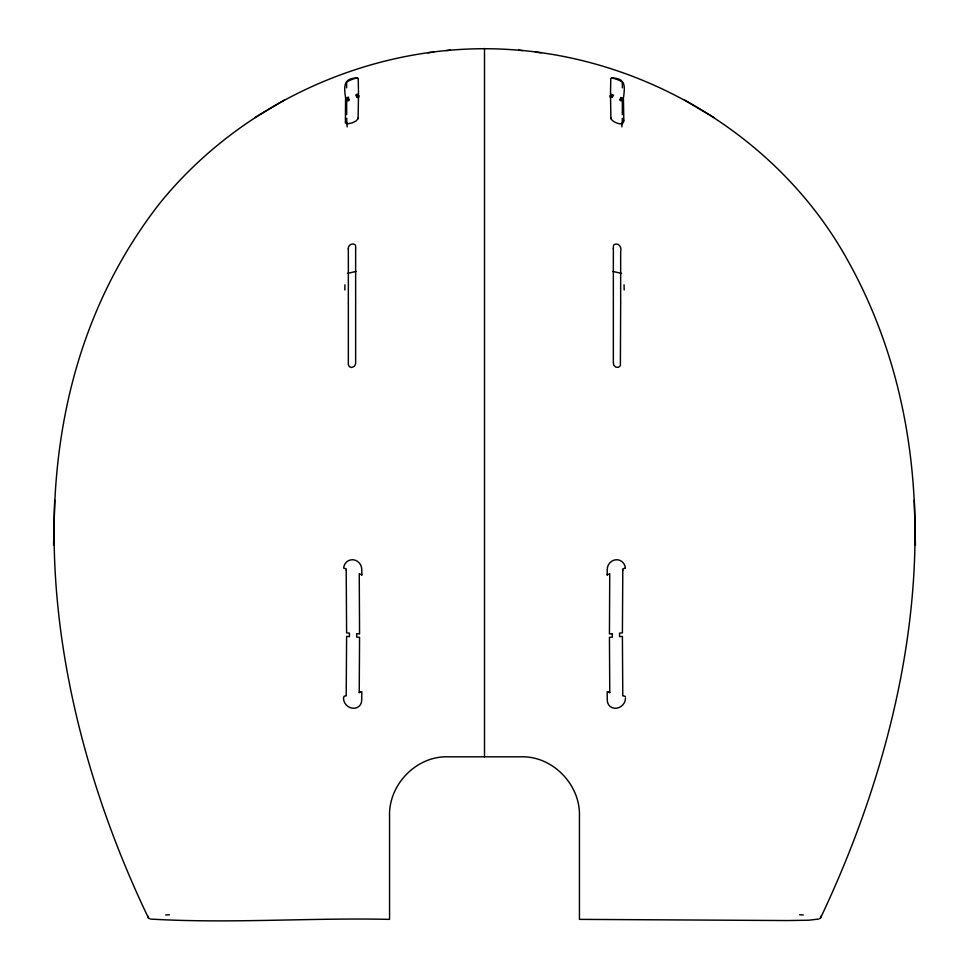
<?xml version="1.0" encoding="UTF-8"?>
<svg xmlns="http://www.w3.org/2000/svg" width="969" height="969" viewBox="0 0 969 969"><rect width="100%" height="100%" fill="white"/><g stroke="black" fill="none" stroke-linecap="round" stroke-linejoin="round"><path stroke-width="1.45" d="M346.648 87.84L346.611 82.583A7.001 1.296 -19.2 0 1 350.33 80.1A7.001 1.296 -19.2 0 1 357.343 77.908L358.179 78.356A20.676 3.634 -19.8 0 1 358.215 78.465L358.239 78.804M612.347 97.494L610.022 96.876M613.353 302.473L613.353 362.103M613.353 302.122L613.353 249.542M620.657 303.648L620.378 365.701L618.549 367.336L615.775 367.13L613.777 365.252L613.353 362.382M348.343 303.249L348.343 250.547M620.62 98.196L623.442 99.201L623.818 120.265M622.352 87.84L622.377 83.831M622.316 114.705L622.352 101.103C618.573 100.933 618.84 97.53 622.352 99.855M610.882 118L610.494 95.083L613.377 95.967L613.377 95.107L610.494 93.945L610.785 78.489A20.676 3.634 19.8 0 0 610.785 78.465L611.669 78.029A7.001 1.296 19.2 0 1 618.67 80.1A7.001 1.296 19.2 0 1 622.389 82.583L622.377 83.697M355.659 247.967L355.611 246.078A3.864 2.883 -28.1 0 0 355.526 245.581M622.292 118.242L622.231 124.456M346.212 695.609L346.599 636.391L349.434 636.609L349.434 633.108L346.599 632.878L346.212 570.39M355.647 248.149L355.647 302.122M607.163 574.968L607.224 569.469A9.581 9.012 -70.9 0 1 616.054 559.755A9.581 9.012 -70.9 0 1 625.38 568.161M622.788 570.39L622.813 568.876L624.63 568.331M358.118 118L358.506 95.083C354.69 97.263 354.884 93.981 358.506 93.945L358.251 78.949M622.801 570.196L622.401 632.878L619.566 633.108L619.566 636.609L622.401 636.391L622.776 694.034M359.233 692.629L359.56 637.336L356.677 637.13L356.677 634.768L356.677 633.69L359.56 633.92L359.257 573.696A19.804 18.98 76.1 0 0 360.044 574.145L361.195 574.641A20.313 19.053 63.6 0 1 361.849 574.92M149.287 918.636L148.414 917.885C43.06 698.492 -0.351 409.487 159.146 204.071C245.084 97.251 385.989 37.137 522.57 50.594M54.688 500.198L53.586 545.123M518.645 50.158C652.464 61.338 779.56 139.609 845.84 257.003C962.011 461.547 916.892 715.061 820.586 917.885L819.713 918.636M358.033 118.775L356.071 120.98L352.062 122.954L347.919 123.729L345.376 122.978L345.558 99.201L348.38 98.269L348.392 97.13L345.57 98.075C343.995 86.435 343.147 77.98 357.331 78.029M148.378 916.274L148.414 917.885M820.658 917.764L820.622 916.274M254.738 117.685L284.753 99.795M346.648 99.855C350.172 97.494 350.439 100.982 346.648 101.103L346.684 114.705M358.978 96.876C355.793 98.995 356.035 95.556 358.978 95.737M360.529 692.157L361.837 691.745L361.703 700.478A9.545 8.539 44.6 0 1 352.401 708.194A9.545 8.539 44.6 0 1 343.511 698.104L344.092 696.251A16.643 14.923 54.5 0 0 346.236 695.657M818.66 919.06L808.958 920.199L787.518 920.55L579.438 919.375L579.438 816.152C580.54 784.817 552.73 755.832 521.019 756.813L447.981 756.813C416.27 755.832 388.46 784.817 389.562 816.152L389.562 919.375C309.91 917.595 229.823 923.784 150.34 919.06M347.459 273.403L356.107 271.441M427.765 52.786L433.603 52.108M446.43 50.594L450.355 50.158M611.669 78.029C625.974 78.053 625.029 86.314 623.43 98.075L620.62 97.554M535.397 52.108L541.235 52.786M612.892 271.441L621.541 273.403M610.022 95.737L612.347 96.912M608.471 692.157L607.163 691.745L607.297 700.478A9.545 8.539 -44.6 0 0 616.599 708.194A9.545 8.539 -44.6 0 0 625.489 698.104L625.429 697.995M344.576 568.391L346.187 568.876L346.199 570.269M684.247 99.795L714.262 117.685M610.967 118.775C612.541 122.227 624.145 127.29 623.818 120.362M915.414 545.123L914.312 500.198M625.417 696.602L624.908 696.251A16.643 14.923 -54.5 0 1 622.764 695.657M348.331 248.573L348.343 250.123M348.343 248.827C347.605 245.726 352.001 242.516 354.86 244.563A3.694 2.762 -27.4 0 1 355.26 245M609.767 692.629L609.44 637.336L612.323 637.13L612.323 634.332L612.323 633.69L609.44 633.92L609.743 573.696A19.804 18.98 -76.1 0 1 608.956 574.145L607.805 574.641A20.313 19.053 -63.6 0 0 607.151 574.92M622.788 694.93L622.788 695.609M613.353 248.33L613.401 246.029A3.864 2.883 28.1 0 1 613.474 245.581M361.837 574.968L361.776 569.469A9.581 9.012 70.9 0 0 352.946 559.755A9.581 9.012 70.9 0 0 343.62 568.161M346.769 124.456L346.708 118.242M613.353 248.427L613.353 249.13M620.657 251.589C621.953 247.652 619.009 242.298 614.14 244.563A3.694 2.762 27.4 0 0 613.74 245M620.657 303.249L620.657 252.182M484.5 48.45L484.5 756.813M355.647 302.473L355.647 363.641L354.436 366.282L351.674 367.505L349.385 366.73L348.343 364.61L348.343 303.648M344.831 289.937A439.417 2.265 -89 0 1 344.94 284.813M347.12 126.927A386.583 5.887 87.8 0 1 347.084 123.148M357.949 118.061A20.276 7.679 -23.2 0 1 357.827 118.739M359.208 692.569A18.096 16.219 41.3 0 1 360.492 692.096M169.405 914.76A629.414 25.921 -12.1 0 1 165.699 914.954M624.06 284.813A439.417 2.265 89 0 1 624.169 289.937M621.916 123.148A386.583 5.887 -87.8 0 1 621.88 126.927M611.173 118.739A20.276 7.679 23.2 0 1 611.051 118.061M608.508 692.096A18.096 16.219 -41.3 0 1 609.792 692.569M803.301 914.954A629.414 25.921 12.1 0 1 799.595 914.76"/></g></svg>
